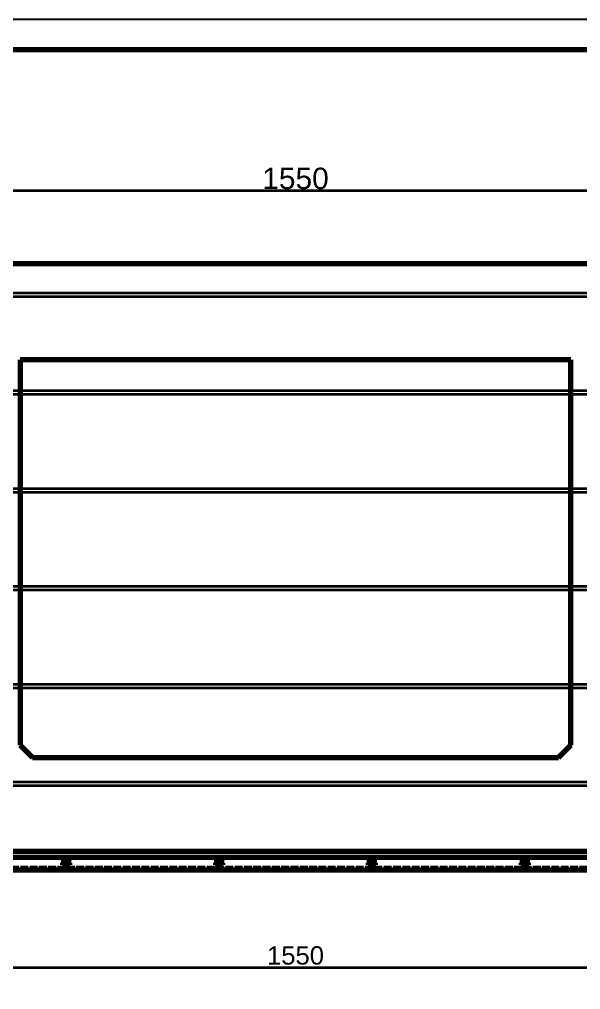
# Model space of a CAD drawing. Header units: millimetres. Extents: x 0 to 420, y 0 to 297.
# Drawn here: x 97.3 to 189.1, y 138.3 to 297 of the extents above; entities that cross this region are included whole.
import ezdxf
from ezdxf.enums import TextEntityAlignment as Align

# ---------------------------------------------------------------- set-up
doc = ezdxf.new("R2010")
doc.units = ezdxf.units.MM
doc.linetypes.add('DASHED', pattern=[1.524, 1.27, -0.254])
doc.styles.add('GOST', font='Arial')

msp = doc.modelspace()

# ---------------------------------------------------------------- linework, layer by layer
at = {"color": 7, "lineweight": 35}
for p, q in [((65, 269), (220, 269)), ((72.6, 252.3), (235, 252.3)), ((72.6, 251.7), (235, 251.7)), ((72.6, 236.3), (235, 236.3)), ((72.6, 235.7), (235, 235.7)), ((72.6, 220.3), (235, 220.3)), ((72.6, 219.7), (235, 219.7)), ((72.6, 204.3), (235, 204.3)), ((72.6, 203.7), (235, 203.7)), ((72.6, 188.3), (235, 188.3)), ((72.6, 187.7), (235, 187.7)), ((72.6, 172.3), (235, 172.3)), ((72.6, 171.7), (235, 171.7)), ((65, 141.93), (220, 141.93))]:
    msp.add_line(p, q, dxfattribs=at)
at = {"color": 1, "lineweight": 70}
for p, q in [((219, 257), (66, 257)), ((97.5, 241.3), (97.5, 178.3)), ((187.5, 241.3), (97.5, 241.3)), ((187.5, 178.3), (187.5, 241.3)), ((97.5, 178.3), (99.5, 176.3)), ((185.5, 176.3), (187.5, 178.3)), ((99.5, 176.3), (185.5, 176.3)), ((219, 160.93), (66, 160.93)), ((66, 160.01), (219, 160.01)), ((104.41, 159.07), (104.4, 159.03)), ((104.4, 159.03), (104.4, 158.79)), ((104.4, 158.79), (104.41, 158.75)), ((104.45, 159.12), (104.41, 159.07)), ((104.41, 158.75), (104.45, 158.7)), ((104.58, 159.19), (104.45, 159.12)), ((104.45, 158.7), (104.58, 158.63)), ((104.57, 159.09), (104.47, 159.14)), ((104.69, 159.05), (104.57, 159.09)), ((104.77, 159.24), (104.58, 159.19)), ((104.84, 159.03), (104.69, 159.05)), ((105, 159.26), (104.77, 159.24)), ((105, 159.02), (104.84, 159.03)), ((105.23, 159.24), (105, 159.26)), ((105.16, 159.03), (105, 159.02)), ((105.31, 159.05), (105.16, 159.03)), ((105.42, 159.19), (105.23, 159.24)), ((105.43, 159.09), (105.31, 159.05)), ((105.55, 159.12), (105.42, 159.19)), ((105.42, 158.63), (105.55, 158.7)), ((105.53, 159.14), (105.43, 159.09)), ((105.59, 159.07), (105.55, 159.12)), ((105.55, 158.7), (105.59, 158.75)), ((105.6, 159.03), (105.59, 159.07)), ((105.59, 158.75), (105.6, 158.79)), ((105.6, 158.79), (105.6, 159.03)), ((129.41, 159.07), (129.4, 159.03)), ((129.4, 159.03), (129.4, 158.79)), ((129.4, 158.79), (129.41, 158.75)), ((129.45, 159.12), (129.41, 159.07)), ((129.41, 158.75), (129.45, 158.7)), ((129.58, 159.19), (129.45, 159.12)), ((129.45, 158.7), (129.58, 158.63)), ((129.57, 159.09), (129.47, 159.14)), ((129.69, 159.05), (129.57, 159.09)), ((129.77, 159.24), (129.58, 159.19)), ((129.84, 159.03), (129.69, 159.05)), ((130, 159.26), (129.77, 159.24)), ((130, 159.02), (129.84, 159.03)), ((130.23, 159.24), (130, 159.26)), ((130.16, 159.03), (130, 159.02)), ((130.31, 159.05), (130.16, 159.03)), ((130.42, 159.19), (130.23, 159.24)), ((130.43, 159.09), (130.31, 159.05)), ((130.55, 159.12), (130.42, 159.19)), ((130.42, 158.63), (130.55, 158.7)), ((130.53, 159.14), (130.43, 159.09)), ((130.59, 159.07), (130.55, 159.12)), ((130.55, 158.7), (130.59, 158.75)), ((130.6, 159.03), (130.59, 159.07)), ((130.59, 158.75), (130.6, 158.79)), ((130.6, 158.79), (130.6, 159.03)), ((154.41, 159.07), (154.4, 159.03)), ((154.4, 159.03), (154.4, 158.79)), ((154.4, 158.79), (154.41, 158.75)), ((154.45, 159.12), (154.41, 159.07)), ((154.41, 158.75), (154.45, 158.7)), ((154.58, 159.19), (154.45, 159.12)), ((154.45, 158.7), (154.58, 158.63)), ((154.57, 159.09), (154.47, 159.14)), ((154.69, 159.05), (154.57, 159.09)), ((154.77, 159.24), (154.58, 159.19)), ((154.84, 159.03), (154.69, 159.05)), ((155, 159.26), (154.77, 159.24)), ((155, 159.02), (154.84, 159.03)), ((155.23, 159.24), (155, 159.26)), ((155.16, 159.03), (155, 159.02)), ((155.31, 159.05), (155.16, 159.03)), ((155.42, 159.19), (155.23, 159.24)), ((155.43, 159.09), (155.31, 159.05)), ((155.55, 159.12), (155.42, 159.19)), ((155.42, 158.63), (155.55, 158.7)), ((155.53, 159.14), (155.43, 159.09)), ((155.59, 159.07), (155.55, 159.12)), ((155.55, 158.7), (155.59, 158.75)), ((155.6, 159.03), (155.59, 159.07)), ((155.59, 158.75), (155.6, 158.79)), ((155.6, 158.79), (155.6, 159.03)), ((179.41, 159.07), (179.4, 159.03)), ((179.4, 159.03), (179.4, 158.79)), ((179.4, 158.79), (179.41, 158.75)), ((179.45, 159.12), (179.41, 159.07)), ((179.41, 158.75), (179.45, 158.7)), ((179.58, 159.19), (179.45, 159.12)), ((179.45, 158.7), (179.58, 158.63)), ((179.57, 159.09), (179.47, 159.14)), ((179.69, 159.05), (179.57, 159.09)), ((179.77, 159.24), (179.58, 159.19)), ((179.84, 159.03), (179.69, 159.05)), ((180, 159.26), (179.77, 159.24)), ((180, 159.02), (179.84, 159.03)), ((180.23, 159.24), (180, 159.26)), ((180.16, 159.03), (180, 159.02)), ((180.31, 159.05), (180.16, 159.03)), ((180.42, 159.19), (180.23, 159.24)), ((180.43, 159.09), (180.31, 159.05)), ((180.55, 159.12), (180.42, 159.19)), ((180.42, 158.63), (180.55, 158.7)), ((180.53, 159.14), (180.43, 159.09)), ((180.59, 159.07), (180.55, 159.12)), ((180.55, 158.7), (180.59, 158.75)), ((180.6, 159.03), (180.59, 159.07)), ((180.59, 158.75), (180.6, 158.79)), ((180.6, 158.79), (180.6, 159.03)), ((65.5, 157.93), (219.5, 157.93)), ((104.58, 158.63), (104.77, 158.58)), ((104.77, 158.58), (105, 158.56)), ((105, 158.56), (105.23, 158.58)), ((105.23, 158.58), (105.42, 158.63)), ((129.58, 158.63), (129.77, 158.58)), ((129.77, 158.58), (130, 158.56)), ((130, 158.56), (130.23, 158.58)), ((130.23, 158.58), (130.42, 158.63)), ((154.58, 158.63), (154.77, 158.58)), ((154.77, 158.58), (155, 158.56)), ((155, 158.56), (155.23, 158.58)), ((155.23, 158.58), (155.42, 158.63)), ((179.58, 158.63), (179.77, 158.58)), ((179.77, 158.58), (180, 158.56)), ((180, 158.56), (180.23, 158.58)), ((180.23, 158.58), (180.42, 158.63))]:
    msp.add_line(p, q, dxfattribs=at)
at = {"color": 5, "linetype": 'DASHED', "lineweight": 35}
for p, q in [((219, 257), (66, 257)), ((97.5, 178.3), (97.5, 241.3)), ((97.5, 241.3), (187.5, 241.3)), ((187.5, 241.3), (187.5, 178.3)), ((99.5, 176.3), (97.5, 178.3)), ((187.5, 178.3), (185.5, 176.3)), ((185.5, 176.3), (99.5, 176.3)), ((104.4, 159.49), (104.41, 159.53)), ((104.4, 159.03), (104.4, 159.49)), ((104.4, 159.25), (104.4, 159.49)), ((104.42, 159.19), (104.4, 159.25)), ((104.4, 158.79), (104.4, 159.25)), ((104.41, 159.53), (104.45, 159.58)), ((104.47, 159.14), (104.42, 159.19)), ((104.45, 159.58), (104.58, 159.65)), ((104.58, 159.65), (104.77, 159.7)), ((104.77, 159.7), (105, 159.72)), ((105, 159.72), (105.23, 159.7)), ((105.23, 159.7), (105.42, 159.65)), ((105.42, 159.65), (105.55, 159.58)), ((105.58, 159.19), (105.53, 159.14)), ((105.55, 159.58), (105.59, 159.53)), ((105.6, 159.25), (105.58, 159.19)), ((105.59, 159.53), (105.6, 159.49)), ((105.6, 159.03), (105.6, 159.49)), ((105.6, 159.49), (105.6, 159.25)), ((105.6, 158.79), (105.6, 159.25)), ((129.4, 159.49), (129.41, 159.53)), ((129.4, 159.03), (129.4, 159.49)), ((129.4, 159.25), (129.4, 159.49)), ((129.42, 159.19), (129.4, 159.25)), ((129.4, 158.79), (129.4, 159.25)), ((129.41, 159.53), (129.45, 159.58)), ((129.47, 159.14), (129.42, 159.19)), ((129.45, 159.58), (129.58, 159.65)), ((129.58, 159.65), (129.77, 159.7)), ((129.77, 159.7), (130, 159.72)), ((130, 159.72), (130.23, 159.7)), ((130.23, 159.7), (130.42, 159.65)), ((130.42, 159.65), (130.55, 159.58)), ((130.58, 159.19), (130.53, 159.14)), ((130.55, 159.58), (130.59, 159.53)), ((130.6, 159.25), (130.58, 159.19)), ((130.59, 159.53), (130.6, 159.49)), ((130.6, 159.03), (130.6, 159.49)), ((130.6, 159.49), (130.6, 159.25)), ((130.6, 158.79), (130.6, 159.25)), ((154.4, 159.49), (154.41, 159.53)), ((154.4, 159.03), (154.4, 159.49)), ((154.4, 159.25), (154.4, 159.49)), ((154.42, 159.19), (154.4, 159.25)), ((154.4, 158.79), (154.4, 159.25)), ((154.41, 159.53), (154.45, 159.58)), ((154.47, 159.14), (154.42, 159.19)), ((154.45, 159.58), (154.58, 159.65)), ((154.58, 159.65), (154.77, 159.7)), ((154.77, 159.7), (155, 159.72)), ((155, 159.72), (155.23, 159.7)), ((155.23, 159.7), (155.42, 159.65)), ((155.42, 159.65), (155.55, 159.58)), ((155.58, 159.19), (155.53, 159.14)), ((155.55, 159.58), (155.59, 159.53)), ((155.6, 159.25), (155.58, 159.19)), ((155.59, 159.53), (155.6, 159.49)), ((155.6, 159.03), (155.6, 159.49)), ((155.6, 159.49), (155.6, 159.25)), ((155.6, 158.79), (155.6, 159.25)), ((179.4, 159.49), (179.41, 159.53)), ((179.4, 159.03), (179.4, 159.49)), ((179.4, 159.25), (179.4, 159.49)), ((179.42, 159.19), (179.4, 159.25)), ((179.4, 158.79), (179.4, 159.25)), ((179.41, 159.53), (179.45, 159.58)), ((179.47, 159.14), (179.42, 159.19)), ((179.45, 159.58), (179.58, 159.65)), ((179.58, 159.65), (179.77, 159.7)), ((179.77, 159.7), (180, 159.72)), ((180, 159.72), (180.23, 159.7)), ((180.23, 159.7), (180.42, 159.65)), ((180.42, 159.65), (180.55, 159.58)), ((180.58, 159.19), (180.53, 159.14)), ((180.55, 159.58), (180.59, 159.53)), ((180.6, 159.25), (180.58, 159.19)), ((180.59, 159.53), (180.6, 159.49)), ((180.6, 159.03), (180.6, 159.49)), ((180.6, 159.49), (180.6, 159.25)), ((180.6, 158.79), (180.6, 159.25)), ((65.5, 158.39), (219.5, 158.39))]:
    msp.add_line(p, q, dxfattribs=at)
at = {"color": 7, "lineweight": 25}
msp.add_lwpolyline([(0, 0), (420, 0), (420, 297), (0, 297)], close=True, dxfattribs=at)
at = {"color": 7, "lineweight": 70}
msp.add_lwpolyline([(20, 5), (415, 5), (415, 292), (20, 292)], close=True, dxfattribs=at)

# ---------------------------------------------------------------- texts
at = {"color": 7, "style": 'GOST'}
for height, p in [(3.5, (142.5, 271)), (3, (142.5, 143.93))]:
    msp.add_text('1550', height=height, dxfattribs=at).set_placement(p, align=Align.MIDDLE)

doc.saveas('drawing.dxf')
